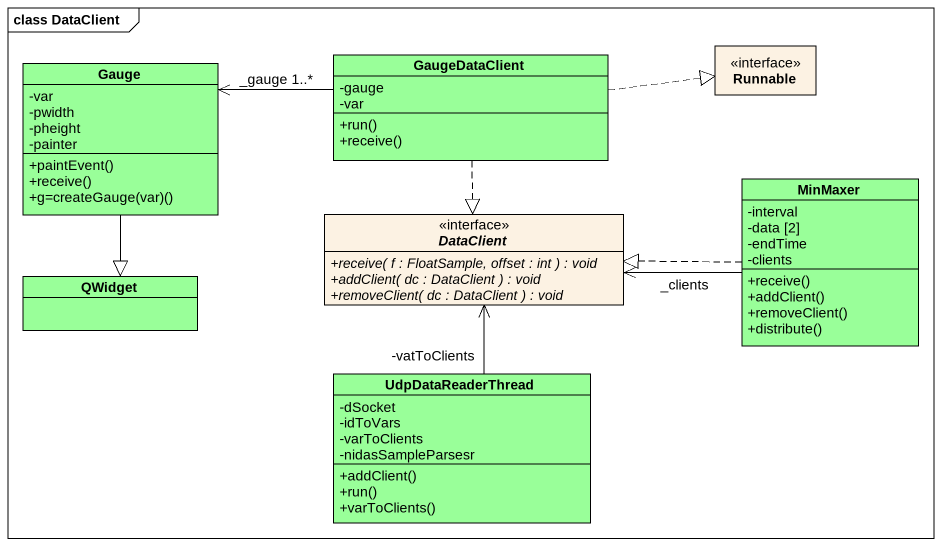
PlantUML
@startuml
mainframe class DataClient
hide circle
hide empty members
skinparam classAttributeIconSize 0
class Gauge #99FF99 {
  -var
  -pwidth
  -pheight
  -painter
  +paintEvent()
  +receive()
  +g=createGauge(var)()
}
class GaugeDataClient #99FF99 {
  -gauge
  -var
  +run()
  +receive()
}
interface Runnable
class MinMaxer #99FF99 {
  -interval
  -data [2]
  -endTime
  -clients
  +receive()
  +addClient()
  +removeClient()
  +distribute()
}
interface DataClient {
  {abstract} +receive( f : FloatSample, offset : int ) : void
  {abstract} +addClient( dc : DataClient ) : void
  {abstract} +removeClient( dc : DataClient ) : void
}
class QWidget #99FF99
class UdpDataReaderThread #99FF99 {
  -dSocket
  -idToVars
  -varToClients
  -nidasSampleParsesr
  +addClient()
  +run()
  +varToClients()
}
Gauge --|> QWidget
GaugeDataClient -left-> Gauge : _gauge 1..*
GaugeDataClient .right.|> Runnable
GaugeDataClient ..|> DataClient
MinMaxer .left.|> DataClient
MinMaxer -left-> DataClient : _clients
UdpDataReaderThread -up-> "-vatToClients" DataClient
@enduml
